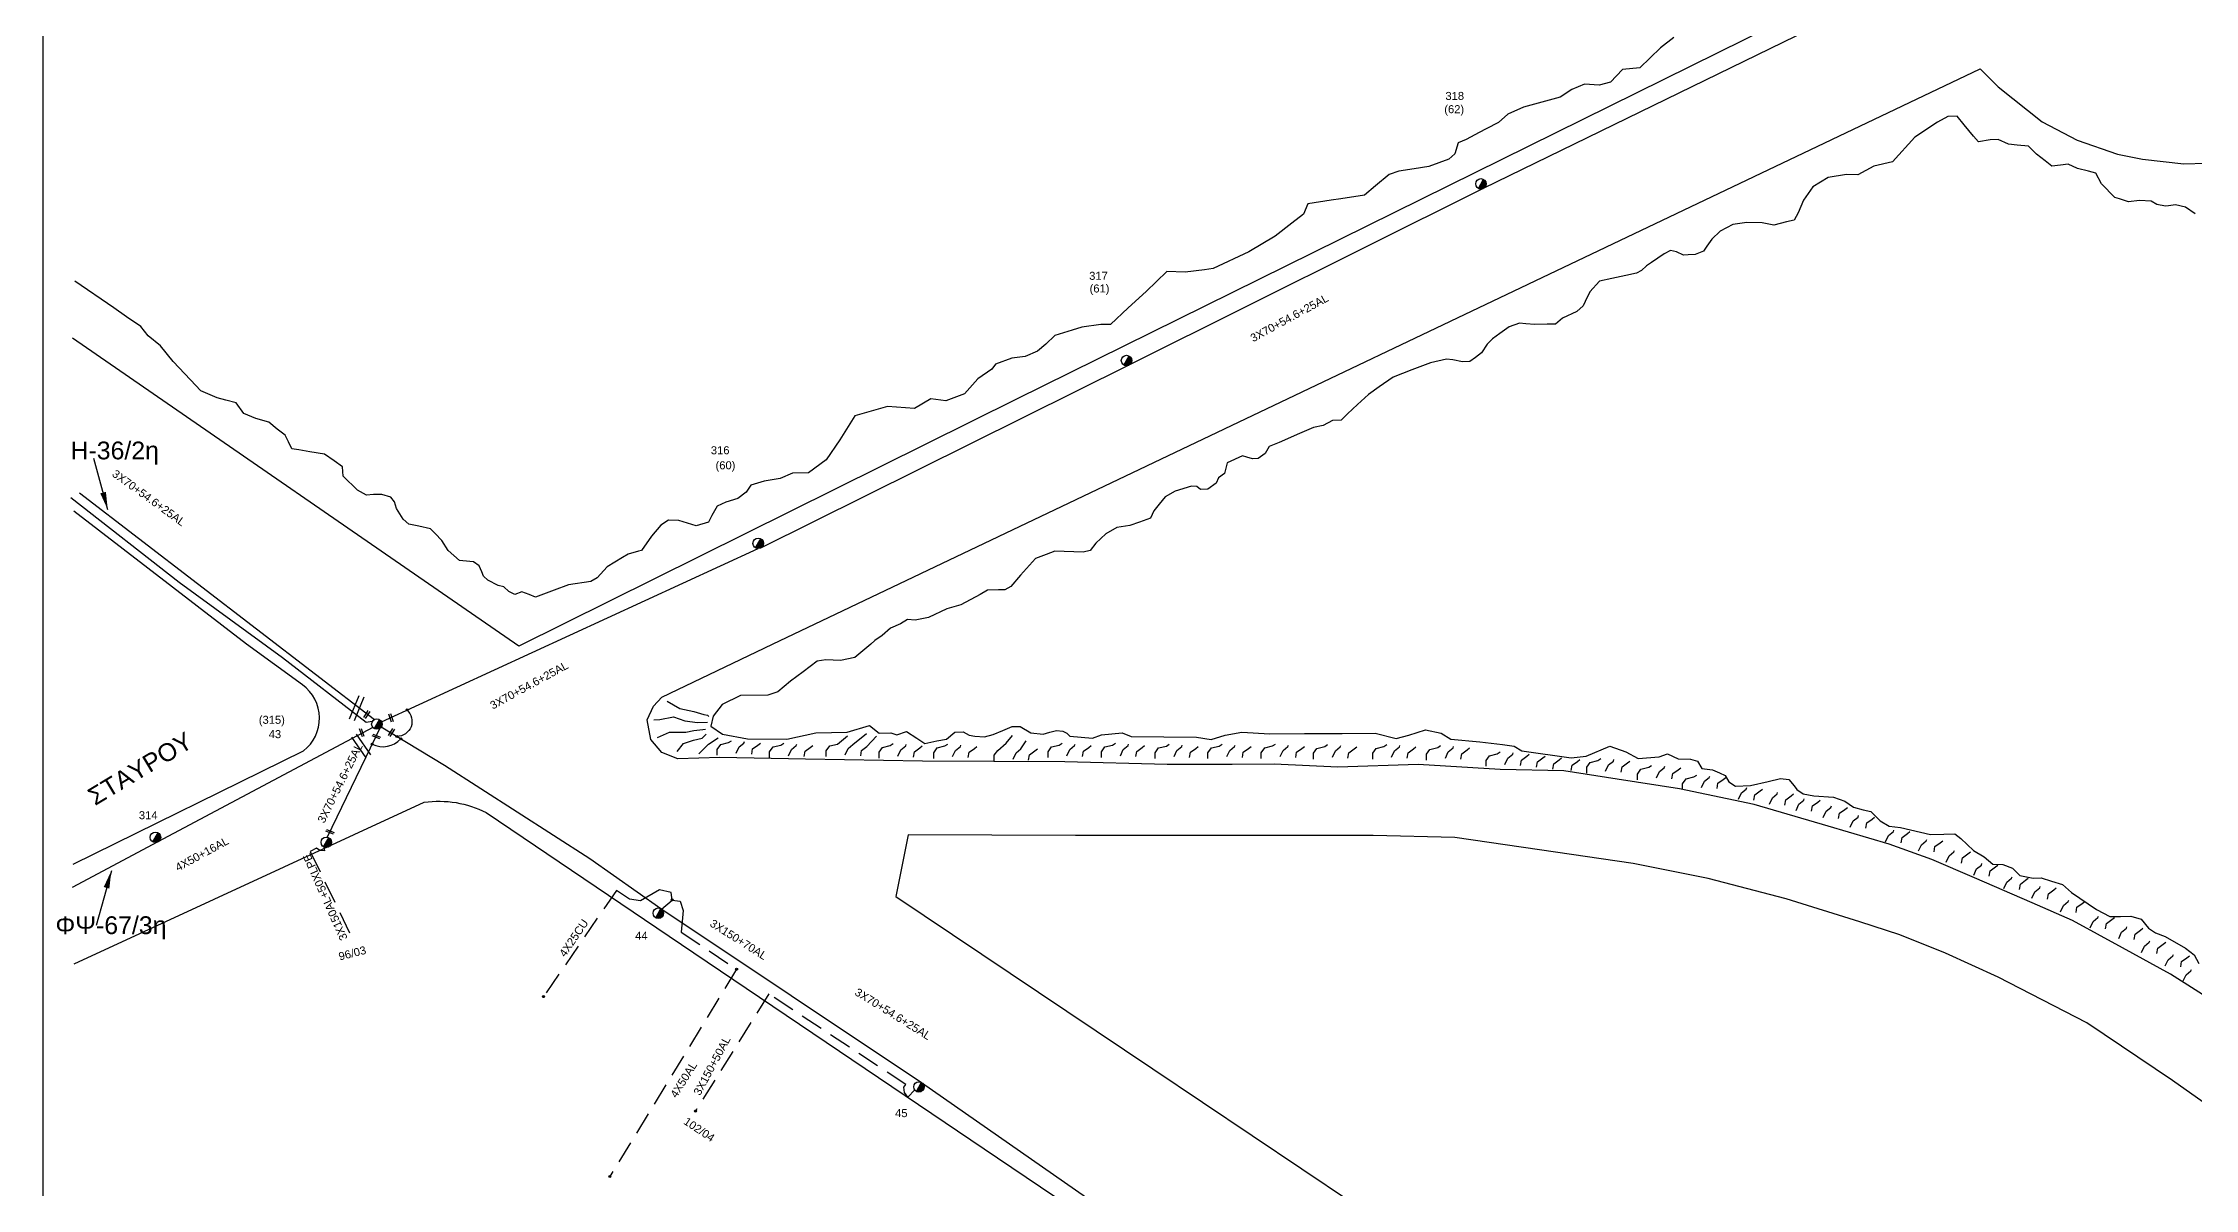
# Model space of a CAD drawing. Header units: millimetres. Extents: x 951 to 2109, y 727 to 2273.
# Drawn here: x 951.1 to 1193.2, y 873.1 to 1001.9 of the extents above; entities that cross this region are included whole.
import ezdxf

# ---------------------------------------------------------------- set-up
doc = ezdxf.new("R2010")
doc.units = ezdxf.units.MM
doc.linetypes.add('DASHED', pattern=[19.05, 12.7, -6.35])
for name, color, linetype in [('Γέφυρες Εναέριου Δικτύου', 7, 'Continuous'), ('Γυμνά εναέρια ΧΤ και ΦΟΠ (3Φ)   4x50+16AL', 7, 'Continuous'), ('Επιγραφές - Σχήματα', 7, 'Continuous'), ('Καλώδια ΧΤ   3x150+50AL', 7, 'DASHED'), ('Καλώδια ΧΤ   3x150+70AL', 7, 'DASHED'), ('Καλώδια ΧΤ   3x150AL+50XLPE', 7, 'DASHED'), ('Καλώδια ΧΤ   4x25CU', 7, 'DASHED'), ('Μηχανική τομή', 7, 'Continuous'), ('Στύλος ΦΜ', 7, 'Continuous'), ('Στύλος ΦΜ @ 1', 7, 'Continuous'), ('Συνδέσεις', 7, 'Continuous'), ('Συνεστραμμένα ΧΤ   3x70+54.6+25 AL', 7, 'SYN_LINE'), ('Τομή', 7, 'Continuous'), ('Υπόβαθρο ΔΕΗ', 7, 'Continuous'), ('Υπόγεια καλώδια Παροχών ΧΤ   4x50AL', 7, 'DASHED')]:
    doc.layers.add(name, color=color, linetype=linetype)
doc.styles.get("Standard").update_dxf_attribs({"font": 'arial.ttf'})
doc.linetypes.add('SYN_LINE', pattern='A,0.5,-0.0001,["/\\/\\/\\/",Standard,S=0.1,R=0,X=0,Y=-0.05],-0.25', length=0.7501)
doc.dimstyles.new('ISO-25', dxfattribs={"dimtxt": 2.5, "dimasz": 2.5, "dimexe": 1.25, "dimexo": 0.625, "dimtad": 1, "dimtxsty": 'Standard', "dimcen": 2.5, "dimadec": 0, "dimazin": 0, "dimtfac": 1, "dimtmove": 0, "dimatfit": 3, "dimfxl": 1, "dimarcsym": 0})

# ---------------------------------------------------------------- blocks, each defined once
blk = doc.blocks.new('ΥΠΑΡΧΩΝ ΤΣΙΜΕΝΤΕΝΙΟΣ ΣΤΥΛΟΣ')
at = {"layer": 'Στύλος ΦΜ'}
blk.add_hatch(color=7, dxfattribs=at).paths.add_polyline_path([(-1.3, -2.3, 0.574793), (2.6, 0, 0.268822), (1.3, 2.3)])
at = {"layer": 'Στύλος ΦΜ', "color": 7}
blk.add_line((-1.3, -2.3), (1.3, 2.3), dxfattribs=at)
blk.add_circle((0, 0), 2.62, dxfattribs=at)
at = {"layer": 'Στύλος ΦΜ', "flags": 4}
for tag, p in [('ΑΡΙΘΜΟΣ', (-4.7, 8.1)), ('ΤΥΠΟΣ', (-4.9, 3))]:
    blk.add_attdef(tag, p, '', height=4, dxfattribs=at)
blk = doc.blocks.new('ΜΗΧΑΝΙΚΗ ΤΟΜΗ')
at = {"layer": 'Μηχανική τομή', "ltscale": 40}
for p, q in [((-1.89, 0.78), (1.89, 0.78)), ((1.89, 0), (-1.89, 0))]:
    blk.add_line(p, q, dxfattribs=at)
blk = doc.blocks.new('ΤΟΜΗ')
at = {"layer": 'Τομή', "ltscale": 40}
for p, q in [((-5.68, 0), (5.68, 0)), ((5.68, -2.33), (-5.68, -2.33))]:
    blk.add_line(p, q, dxfattribs=at)
blk = doc.blocks.new('_ΣΥΝΔΕΣΗ')
at = {"layer": 'Συνδέσεις', "linetype": 'SYN_LINE', "ltscale": 40}
blk.add_hatch(color=256, dxfattribs=at).paths.add_polyline_path([(0.5, 0, 1), (-0.5, 0, 1)])
at = {"layer": 'Συνδέσεις'}
blk.add_circle((0, 0), 0.5, dxfattribs=at)

msp = doc.modelspace()

# ---------------------------------------------------------------- linework, layer by layer
at = {"layer": 'Γέφυρες Εναέριου Δικτύου'}
for points in [[(992.062, 926.925, -0.6783095), (990.926, 923.942, -1.3945553)], [(988.15, 923.09, 0.3413915), (991.348, 923.687, -9.4567194)]]:
    msp.add_lwpolyline(points, format="xyb", dxfattribs=at)
at = {"layer": 'Γυμνά εναέρια ΧΤ και ΦΟΠ (3Φ)   4x50+16AL', "color": 6, "ltscale": 0.2}
for points in [[(988.218, 924.962), (964.039, 912.084)], [(964.039, 912.084), (954.402, 906.951)]]:
    msp.add_lwpolyline(points, dxfattribs=at)
at = {"layer": 'Επιγραφές - Σχήματα'}
msp.add_lwpolyline([(951.117, 1235.249), (1948.962, 1235.249), (1948.962, 730.759), (951.117, 730.759)], close=True, dxfattribs=at)
at = {"layer": 'Καλώδια ΧΤ   3x150+50AL', "color": 5, "ltscale": 0.2}
msp.add_lwpolyline([(1049.155, 884.204), (1048.379, 883.388), (1048.028, 883.934), (1047.928, 884.531), (1048.167, 884.81), (1032.754, 895), (1024.502, 881.832)], dxfattribs=at)
at = {"layer": 'Καλώδια ΧΤ   3x150+70AL', "color": 5, "ltscale": 0.2}
msp.add_lwpolyline([(1020.679, 904.543), (1021.868, 905.554), (1022.776, 905.424), (1023.101, 904.386), (1022.874, 901.953), (1029.131, 897.769)], dxfattribs=at)
at = {"layer": 'Καλώδια ΧΤ   3x150AL+50XLPE', "color": 5, "ltscale": 0.2}
msp.add_lwpolyline([(982.681, 911.536), (982.758, 911.096), (982.264, 911.136), (981.857, 911.396), (981.164, 911.013), (985.747, 901.573)], dxfattribs=at)
at = {"layer": 'Καλώδια ΧΤ   4x25CU', "color": 5, "ltscale": 0.2}
msp.add_lwpolyline([(1021.868, 905.554), (1021.766, 906.404), (1020.455, 906.706), (1018.317, 905.457), (1017.087, 905.638), (1015.615, 906.646), (1007.408, 894.691)], dxfattribs=at)
at = {"layer": 'Συνεστραμμένα ΧΤ   3x70+54.6+25 AL', "color": 5, "ltscale": 20}
for points in [[(1164.428, 1010.599), (1113.104, 985.543)], [(1113.104, 985.543), (1073.244, 965.688)], [(1073.244, 965.688), (1031.815, 945.132)], [(989.194, 925.607), (1031.554, 945.071)], [(989.01, 924.862), (983.069, 912.629)], [(989.158, 925.013), (996.262, 920.71), (1012.616, 910.243), (1020.613, 904.587)], [(1020.613, 904.587), (1049.928, 885.055)]]:
    msp.add_lwpolyline(points, dxfattribs=at)
at = {"layer": 'Συνεστραμμένα ΧΤ   3x70+54.6+25 AL', "color": 1, "ltscale": 20}
msp.add_lwpolyline([(955.208, 951.355), (988.389, 925.859)], dxfattribs=at)
at = {"layer": 'Συνεστραμμένα ΧΤ   3x70+54.6+25 AL', "ltscale": 20}
msp.add_lwpolyline([(988.154, 925.627), (987.473, 925.527), (978.039, 932.777), (966.42, 941.246), (954.226, 950.789)], dxfattribs=at)
at = {"layer": 'Συνεστραμμένα ΧΤ   3x70+54.6+25 AL', "color": 5, "linetype": 'SYN_LINE', "ltscale": 20}
msp.add_lwpolyline([(1049.928, 885.055), (1070.963, 870.405)], dxfattribs=at)
at = {"layer": 'Υπόβαθρο ΔΕΗ'}
for points in [[(1088.943, 1228.893), (1095.003, 1216.407), (1106.101, 1191.785), (1117.567, 1166.859), (1130.363, 1138.846), (1148.316, 1099.373), (1161.425, 1070.05), (1174.057, 1041.865, 0.0434775), (1170.238, 1038.412), (1168.567, 1036.721), (1167.087, 1034.668), (1165.178, 1032.021), (1163.297, 1028.429), (1162.342, 1024.473), (1162.046, 1020.383), (1162.58, 1016.289), (1163.709, 1012.804), (1060.604, 961.872), (1004.641, 934.083), (954.416, 968.718)], [(954.497, 909.602), (980.413, 922.342, 0.499955), (980.298, 929.751), (974.009, 934.317), (954.564, 949.275)]]:
    msp.add_lwpolyline(points, format="xyb", dxfattribs=at)
for points in [[(1134.53, 1002.546), (1133.034, 1001.378), (1130.734, 999.134), (1128.758, 998.944), (1127.427, 997.526), (1126.138, 997.179), (1124.488, 997.28), (1123.084, 996.687), (1121.767, 995.819), (1117.629, 994.7), (1115.876, 993.917), (1114.825, 992.99), (1113.419, 992.258), (1112.639, 991.836), (1111.196, 991.052), (1110.289, 990.681), (1109.901, 989.454), (1109.226, 988.849), (1106.969, 988.021), (1105.336, 987.778), (1103.613, 987.522), (1102.508, 987.115), (1100.981, 985.846), (1099.732, 984.808), (1097.074, 984.404), (1095.997, 984.24), (1093.36, 983.839), (1092.871, 982.675), (1091.566, 981.649), (1089.709, 980.189), (1086.726, 978.438), (1082.712, 976.543), (1081.769, 976.422), (1079.577, 976.139), (1077.503, 976.21), (1075.198, 973.979), (1073.161, 972.13), (1071.18, 970.262), (1070.105, 970.253), (1067.959, 969.979), (1066.877, 969.638), (1064.935, 969.027), (1063.922, 968.035), (1062.972, 967.254), (1061.578, 966.663), (1060.08, 966.495), (1058.243, 965.819), (1057.816, 965.239), (1056.244, 964.146), (1054.741, 962.473), (1052.656, 961.687), (1050.982, 961.892), (1049.137, 960.833), (1046.095, 961.037), (1043.737, 960.355), (1042.439, 959.979), (1040.753, 957.305), (1039.193, 955.061), (1037.196, 953.597), (1035.411, 953.553), (1034.039, 952.95), (1032.244, 952.634), (1030.735, 952.196), (1030.192, 951.412), (1029.272, 950.689), (1027.916, 950.3), (1026.923, 949.858), (1026.325, 948.782), (1025.978, 948.041), (1024.567, 947.634), (1022.629, 948.233), (1021.474, 948.252), (1020.608, 947.713), (1019.55, 946.482), (1018.437, 944.859), (1018.106, 944.77), (1016.917, 944.451), (1016.278, 944.058), (1014.557, 943.002), (1013.428, 941.797), (1012.726, 941.355), (1010.211, 941.01), (1008.605, 940.409), (1006.508, 939.625), (1005.792, 939.895), (1004.978, 940.202), (1004.195, 939.895), (1003.519, 940.233), (1002.951, 940.77), (1002.291, 940.908), (1001.14, 941.522), (1000.671, 941.952), (1000.464, 942.442), (1000.172, 943.133), (999.528, 943.593), (999.128, 943.626), (997.966, 943.713), (996.682, 944.857), (995.971, 945.966), (995.208, 946.764), (994.699, 947.304), (993.37, 947.578), (992.277, 947.804), (991.618, 948.393), (990.866, 949.589), (990.635, 950.341), (990.248, 950.843), (989.235, 951.152), (988.298, 951.142), (987.497, 951.065), (986.493, 951.625), (984.881, 953.229), (984.816, 954.27), (983.848, 954.931), (982.763, 955.673), (981.139, 955.947), (979.885, 956.158), (979.114, 956.288), (978.713, 957.079), (978.344, 957.806), (977.457, 958.512), (976.503, 959.273), (975.051, 959.679), (973.704, 960.268), (972.838, 961.459), (971.683, 961.756), (970.699, 962.008), (968.859, 962.802), (967.694, 964.033), (965.735, 966.102), (964.338, 967.881), (962.955, 968.987), (962.11, 970.041), (960.516, 971.14), (959.082, 972.128), (954.707, 975.144)], [(1196.383, 893.446), (1190.401, 897.224), (1185.005, 900.178), (1179.376, 903.26), (1174.845, 905.226), (1168.37, 908.035), (1163.565, 910.12), (1158.752, 911.835), (1151.898, 913.857), (1143.581, 916.31), (1135.178, 918.054), (1128.175, 919.143), (1122.162, 920.079), (1115.018, 920.234), (1105.791, 920.809), (1096.751, 920.493), (1089.588, 920.823), (1084.878, 920.809), (1077.557, 920.787), (1066.046, 921.106), (1050.051, 921.176), (1036.883, 921.402), (1027.243, 921.567), (1022.526, 921.419), (1020.725, 922.149), (1019.476, 923.593), (1019.066, 925.802), (1019.762, 927.335), (1020.725, 928.368), (1033.175, 934.317), (1168.999, 999.007), (1171.036, 996.975), (1175.976, 993.066), (1179.917, 991.005), (1184.443, 989.404), (1187.25, 988.861), (1191.912, 988.345), (1194.429, 988.413)], [(1193.164, 982.702), (1192.097, 983.471), (1190.979, 983.723), (1190.181, 983.62), (1189.839, 983.576), (1188.869, 983.755), (1188.241, 984.114), (1186.93, 984.215), (1185.685, 984.058), (1184.655, 984.385), (1184.155, 984.544), (1182.634, 986.066), (1181.997, 987.295), (1181.163, 987.521), (1179.949, 987.815), (1178.891, 988.287), (1178.021, 988.188), (1177.038, 988.076), (1176.304, 988.648), (1175.321, 989.414), (1174.441, 990.316), (1173.139, 990.441), (1172.17, 990.534), (1171.036, 991.068), (1170.111, 991.037), (1168.825, 990.786), (1168.26, 991.429), (1167.195, 992.731), (1166.419, 993.679), (1165.351, 993.664), (1164.196, 993.02), (1161.641, 991.31), (1159.154, 988.539), (1157.025, 988.063), (1155.232, 987.083), (1153.971, 987.111), (1151.911, 986.793), (1150.171, 985.738), (1149.115, 984.233), (1148.509, 982.826), (1148.063, 982.005), (1147.208, 981.791), (1145.786, 981.436), (1144.487, 981.694), (1142.737, 981.733), (1141.163, 981.519), (1139.744, 980.761), (1138.831, 979.868), (1138.258, 979.055), (1137.867, 978.499), (1136.942, 978.138), (1136.157, 978.089), (1135.615, 978.056), (1134.852, 978.427), (1134.176, 978.584), (1133.437, 978.219), (1132.021, 977.245), (1131.455, 976.858), (1130.896, 976.352), (1130.343, 976.052), (1129.136, 975.786), (1127.582, 975.442), (1126.164, 975.129), (1125.08, 973.953), (1124.563, 972.853), (1124.336, 972.372), (1123.619, 971.74), (1122.008, 970.988), (1121.225, 970.311), (1120.298, 970.289), (1118.915, 970.256), (1117.907, 970.356), (1117.164, 970.429), (1116.017, 969.995), (1114.988, 969.25), (1114.158, 968.648), (1113.559, 968.063), (1112.904, 967.088), (1112.229, 966.571), (1111.61, 966.098), (1110.758, 966.055), (1109.685, 966.306), (1108.957, 966.373), (1107.155, 965.961), (1105.067, 965.159), (1102.986, 964.361), (1101.391, 963.239), (1100.184, 962.39), (1098.972, 961.259), (1097.855, 960.217), (1097.111, 959.522), (1096.149, 959.469), (1095.096, 958.922), (1094, 958.69), (1092.42, 957.995), (1090.143, 957.004), (1089.043, 956.53), (1088.559, 955.745), (1087.773, 955.208), (1087.145, 955.169), (1086.503, 955.365), (1086.014, 955.515), (1084.291, 954.724), (1084.013, 953.504), (1083.336, 953.009), (1083.056, 952.431), (1082.115, 951.755), (1081.289, 951.705), (1080.893, 952.068), (1080.282, 952.085), (1078.459, 951.538), (1077.314, 950.893), (1076.648, 950.06), (1076.065, 949.332), (1075.669, 948.479), (1074.44, 948.042), (1073.352, 947.654), (1071.879, 947.438), (1070.673, 946.741), (1069.53, 945.691), (1068.903, 944.866), (1068.104, 944.685), (1064.922, 944.79), (1063.948, 944.412), (1062.763, 943.952), (1062.058, 943.221), (1061.061, 942.072), (1059.963, 940.807), (1059.291, 940.447), (1058.592, 940.427), (1057.335, 940.39), (1056.534, 939.892), (1054.358, 938.752), (1052.763, 938.282), (1050.697, 937.321), (1049.206, 937.018), (1048.339, 937.109), (1047.573, 936.595), (1046.418, 936.107), (1045.516, 935.287), (1044.656, 934.731), (1044.234, 934.317), (1042.406, 932.823), (1040.799, 932.491), (1039.148, 932.547), (1038.195, 932.403), (1036.618, 931.224), (1035.184, 930.152), (1033.748, 928.976), (1032.648, 928.588), (1029.564, 928.543), (1027.485, 927.538), (1026.48, 926.243), (1026.211, 925.104), (1027.53, 924.211), (1030.346, 923.675), (1034.771, 923.652), (1038.056, 924.345), (1041.543, 924.412), (1044.056, 925.192), (1045.168, 924.322), (1046.489, 924.344), (1047.161, 924.124), (1048.218, 924.498), (1049.397, 923.75), (1050.307, 923.172), (1051.63, 923.44), (1052.718, 923.66), (1053.689, 924.441), (1054.592, 924.474), (1055.286, 924.078), (1055.936, 923.979), (1057.004, 923.913), (1057.984, 924.177), (1059.062, 924.62), (1060.126, 925.057), (1061.034, 925.082), (1062.223, 924.345), (1063.589, 924.213), (1064.349, 924.422), (1064.824, 924.553), (1065.095, 924.627), (1065.824, 924.543), (1066.254, 924.334), (1066.617, 923.982), (1069.171, 923.749), (1070.158, 924.136), (1072.501, 924.347), (1073.487, 923.925), (1080.845, 923.871), (1082.519, 923.59), (1084.069, 924.083), (1085.954, 924.417), (1089.096, 924.242), (1093.006, 924.264), (1097.25, 924.288), (1100.937, 924.309), (1103.313, 923.731), (1104.729, 924.085), (1106.617, 924.706), (1108.372, 924.329), (1109.463, 923.646), (1112.726, 923.352), (1115.252, 923.037), (1116.583, 922.871), (1117.451, 922.327), (1123.004, 921.55), (1124.67, 921.75), (1127.358, 922.86), (1129.158, 922.216), (1130.535, 921.461), (1132.884, 921.653), (1133.815, 921.981), (1135.013, 921.44), (1136.414, 921.403), (1137.201, 921.158), (1137.68, 920.359), (1138.872, 920.212), (1139.659, 919.856), (1140.312, 919.568), (1140.743, 918.846), (1141.494, 918.36), (1143.175, 918.416), (1145.149, 918.888), (1146.525, 919.235), (1147.484, 919.096), (1148.081, 918.388), (1148.387, 917.971), (1149.096, 917.499), (1150.302, 917.272), (1152.511, 917.133), (1153.762, 916.661), (1154.735, 915.994), (1155.833, 915.716), (1156.683, 915.501), (1157.751, 914.466), (1158.779, 913.869), (1160.045, 913.719), (1163.404, 912.942), (1164.911, 912.975), (1166.14, 913.001), (1166.827, 912.474), (1168.243, 911.136), (1169.46, 910.402), (1170.435, 909.579), (1171.533, 909.565), (1172.632, 909.126), (1173.455, 908.316), (1174.952, 908.028), (1175.872, 908.042), (1177.023, 907.692), (1178.249, 907.32), (1179.275, 906.403), (1182.062, 904.509), (1183.572, 903.7), (1184.794, 903.714), (1185.934, 903.726), (1187.11, 903.406), (1187.947, 902.377), (1188.716, 901.869), (1189.815, 901.472), (1192.1, 900.16), (1193.061, 899.391), (1193.583, 898.404)], [(1021.332, 927.925), (1022.73, 927.109), (1024.322, 926.76), (1025.449, 926.411), (1025.837, 926.333), (1025.992, 926.178)], [(1019.818, 925.829), (1020.478, 925.867), (1022.031, 926.139), (1023.313, 925.712), (1024.711, 925.518), (1025.837, 925.557)], [(1020.245, 923.849), (1021.565, 924.431), (1023.429, 924.431), (1024.322, 924.625), (1025.332, 924.742), (1025.643, 924.781)], [(1022.458, 922.258), (1023.157, 923.15), (1024.284, 923.539), (1025.254, 923.771), (1025.72, 924.198)], [(1024.887, 922.005), (1025.976, 923.093), (1027.065, 923.801)], [(1026.956, 921.842), (1026.956, 922.495), (1027.337, 923.039), (1028.208, 923.256), (1028.535, 923.474)], [(1029.079, 922.059), (1029.406, 922.767), (1029.951, 923.202), (1030.005, 923.365)], [(1030.822, 921.95), (1030.931, 922.549), (1031.53, 922.984), (1031.802, 923.202)], [(1032.844, 921.569), (1032.844, 922.222), (1033.226, 922.767), (1034.097, 922.984), (1034.424, 923.202)], [(1034.968, 921.787), (1035.295, 922.495), (1035.839, 922.93), (1035.894, 923.093)], [(1036.71, 921.678), (1036.819, 922.277), (1037.418, 922.712), (1037.691, 922.93)], [(1039.215, 921.678), (1039.215, 922.331), (1039.596, 922.876), (1040.468, 923.093), (1041.603, 924.018)], [(1041.339, 921.896), (1041.665, 922.603), (1042.21, 923.039), (1043.727, 924.29)], [(1043.081, 921.787), (1043.19, 922.386), (1043.789, 922.821), (1044.87, 923.964)], [(1045.15, 921.515), (1045.15, 922.168), (1045.531, 922.712), (1046.403, 922.93), (1046.729, 923.148)], [(1047.274, 921.733), (1047.601, 922.44), (1048.145, 922.876), (1048.2, 923.039)], [(1049.016, 921.624), (1049.125, 922.222), (1049.724, 922.658), (1049.996, 922.876)], [(1051.303, 921.461), (1051.303, 922.114), (1051.684, 922.658), (1052.556, 922.876), (1052.882, 923.093)], [(1053.427, 921.678), (1053.753, 922.386), (1054.298, 922.821), (1054.352, 922.984)], [(1055.169, 921.569), (1055.278, 922.168), (1055.877, 922.603), (1056.149, 922.821)], [(1058.109, 921.188), (1058.109, 921.842), (1058.491, 922.386), (1059.463, 923.202), (1060.171, 924.073)], [(1060.233, 921.406), (1060.56, 922.114), (1061.104, 922.549), (1061.695, 923.474)], [(1061.975, 921.297), (1062.084, 921.896), (1062.683, 922.331), (1062.956, 922.549)], [(1064.153, 921.569), (1064.153, 922.222), (1064.535, 922.767), (1065.406, 922.984), (1065.733, 923.202)], [(1066.277, 921.787), (1066.604, 922.495), (1067.148, 922.93), (1067.203, 923.093)], [(1068.019, 921.678), (1068.128, 922.277), (1068.727, 922.712), (1069, 922.93)], [(1070.164, 921.568), (1070.164, 922.221), (1070.545, 922.765), (1071.416, 922.983), (1071.743, 923.201)], [(1072.288, 921.786), (1072.614, 922.493), (1073.159, 922.928), (1073.213, 923.092)], [(1074.03, 921.677), (1074.139, 922.275), (1074.738, 922.711), (1075.01, 922.928)], [(1076.208, 921.459), (1076.208, 922.112), (1076.589, 922.656), (1077.46, 922.874), (1077.787, 923.092)], [(1078.332, 921.677), (1078.658, 922.384), (1079.203, 922.82), (1079.257, 922.983)], [(1080.074, 921.568), (1080.183, 922.167), (1080.782, 922.602), (1081.054, 922.82)], [(1082.143, 921.459), (1082.143, 922.112), (1082.524, 922.656), (1083.395, 922.874), (1083.722, 923.092)], [(1084.267, 921.677), (1084.593, 922.384), (1085.138, 922.82), (1085.192, 922.983)], [(1086.009, 921.568), (1086.118, 922.167), (1086.717, 922.602), (1086.989, 922.82)], [(1088.142, 921.46), (1088.142, 922.113), (1088.523, 922.658), (1089.394, 922.875), (1089.721, 923.093)], [(1090.265, 921.678), (1090.592, 922.386), (1091.136, 922.821), (1091.191, 922.984)], [(1092.008, 921.569), (1092.116, 922.168), (1092.715, 922.603), (1092.988, 922.821)], [(1094.022, 921.406), (1094.022, 922.059), (1094.403, 922.603), (1095.275, 922.821), (1095.601, 923.039)], [(1096.146, 921.624), (1096.473, 922.331), (1097.017, 922.766), (1097.071, 922.93)], [(1097.888, 921.515), (1097.997, 922.113), (1098.596, 922.549), (1098.868, 922.766)], [(1100.675, 921.406), (1100.675, 922.059), (1101.056, 922.603), (1101.928, 922.821), (1102.254, 923.039)], [(1102.799, 921.624), (1103.126, 922.331), (1103.67, 922.767), (1103.725, 922.93)], [(1104.541, 921.515), (1104.65, 922.114), (1105.249, 922.549), (1105.521, 922.767)], [(1106.726, 921.297), (1106.726, 921.95), (1107.108, 922.494), (1107.979, 922.712), (1108.306, 922.93)], [(1108.85, 921.515), (1109.177, 922.222), (1109.721, 922.658), (1109.776, 922.821)], [(1110.592, 921.406), (1110.701, 922.005), (1111.3, 922.44), (1111.573, 922.658)], [(1113.424, 920.59), (1113.424, 921.243), (1113.805, 921.787), (1114.676, 922.005), (1115.003, 922.222)], [(1115.547, 920.807), (1115.874, 921.515), (1116.419, 921.95), (1116.473, 922.114)], [(1117.29, 920.699), (1117.399, 921.297), (1117.998, 921.733), (1118.27, 921.95)], [(1119.086, 920.492), (1119.195, 921.091), (1119.794, 921.526), (1120.066, 921.744)], [(1120.937, 920.274), (1121.046, 920.873), (1121.645, 921.308), (1121.917, 921.526)], [(1123.006, 920.111), (1123.115, 920.71), (1123.714, 921.145), (1123.986, 921.363)], [(1124.75, 919.828), (1124.75, 920.481), (1125.131, 921.025), (1126.002, 921.243), (1126.329, 921.46)], [(1126.873, 920.046), (1127.2, 920.753), (1127.744, 921.188), (1127.799, 921.352)], [(1128.616, 919.937), (1128.724, 920.535), (1129.323, 920.971), (1129.596, 921.188)], [(1130.467, 919.066), (1130.467, 919.719), (1130.848, 920.263), (1131.719, 920.481), (1132.046, 920.699)], [(1132.59, 919.284), (1132.917, 919.991), (1133.462, 920.426), (1133.516, 920.59)], [(1134.333, 919.175), (1134.442, 919.773), (1135.041, 920.209), (1135.313, 920.426)], [(1135.531, 917.978), (1135.531, 918.631), (1135.912, 919.175), (1136.783, 919.392), (1137.11, 919.61)], [(1137.654, 918.195), (1137.981, 918.903), (1138.525, 919.338), (1138.58, 919.501)], [(1139.397, 918.086), (1139.506, 918.685), (1140.105, 919.12), (1140.377, 919.338)], [(1141.808, 916.893), (1142.135, 917.6), (1142.679, 918.036), (1142.734, 918.199)], [(1143.55, 916.784), (1143.659, 917.383), (1144.258, 917.818), (1144.531, 918.036)], [(1145.293, 916.349), (1145.62, 917.056), (1146.164, 917.492), (1146.219, 917.655)], [(1147.035, 916.24), (1147.144, 916.838), (1147.743, 917.274), (1148.015, 917.492)], [(1148.288, 915.641), (1148.614, 916.349), (1149.159, 916.784), (1149.213, 916.947)], [(1150.03, 915.532), (1150.139, 916.131), (1150.738, 916.566), (1151.01, 916.784)], [(1151.337, 914.825), (1151.664, 915.532), (1152.208, 915.968), (1152.263, 916.131)], [(1153.079, 914.716), (1153.188, 915.315), (1153.787, 915.75), (1154.059, 915.968)], [(1154.386, 913.736), (1154.713, 914.444), (1155.257, 914.879), (1155.312, 915.043)], [(1048.416, 912.902), (1047.035, 905.956), (1075.957, 886.565), (1109.476, 864.091), (1138.998, 844.299), (1172.077, 822.12), (1204.511, 800.375)], [(1195.987, 881.491), (1190.62, 885.25), (1181.009, 891.749), (1171.036, 896.888), (1165.092, 899.579), (1159.966, 901.63), (1155.475, 903.097), (1147.167, 905.682), (1138.409, 907.989), (1129.985, 909.672), (1119.422, 911.202), (1109.917, 912.578), (1100.734, 912.812), (1090.143, 912.812), (1078.373, 912.812), (1067.241, 912.812), (1048.416, 912.902)], [(1156.129, 913.628), (1156.237, 914.226), (1156.836, 914.662), (1157.109, 914.879)], [(1158.361, 912.104), (1158.688, 912.811), (1159.232, 913.247), (1159.287, 913.41)], [(1160.103, 911.995), (1160.212, 912.594), (1160.811, 913.029), (1161.084, 913.247)], [(1162.064, 911.07), (1162.39, 911.777), (1162.935, 912.213), (1162.989, 912.376)], [(1163.806, 910.961), (1163.915, 911.56), (1164.514, 911.995), (1164.786, 912.213)], [(1165.167, 909.818), (1165.494, 910.526), (1166.038, 910.961), (1166.093, 911.124)], [(1166.91, 909.709), (1167.019, 910.308), (1167.618, 910.743), (1167.89, 910.961)], [(1168.271, 908.349), (1168.598, 909.056), (1169.142, 909.492), (1169.197, 909.655)], [(1170.013, 908.24), (1170.122, 908.838), (1170.721, 909.274), (1170.993, 909.492)], [(1171.663, 906.86), (1171.99, 907.568), (1172.534, 908.003), (1172.589, 908.167)], [(1173.405, 906.752), (1173.514, 907.35), (1174.113, 907.786), (1174.386, 908.003)], [(1174.821, 905.772), (1175.148, 906.48), (1175.692, 906.915), (1175.747, 907.078)], [(1176.564, 905.663), (1176.673, 906.262), (1177.271, 906.697), (1177.544, 906.915)], [(1178.034, 904.248), (1178.36, 904.956), (1178.905, 905.391), (1178.959, 905.554)], [(1179.776, 904.139), (1179.885, 904.738), (1180.484, 905.173), (1180.756, 905.391)], [(1181.366, 902.442), (1181.693, 903.149), (1182.238, 903.585), (1182.292, 903.748)], [(1183.109, 902.333), (1183.218, 902.932), (1183.817, 903.367), (1184.089, 903.585)], [(1184.579, 901.245), (1184.906, 901.952), (1185.45, 902.387), (1185.505, 902.551)], [(1186.321, 901.136), (1186.43, 901.734), (1187.029, 902.17), (1187.302, 902.387)], [(1187.138, 899.666), (1187.465, 900.374), (1188.009, 900.809), (1188.064, 900.972)], [(1188.881, 899.557), (1188.99, 900.156), (1189.589, 900.591), (1189.861, 900.809)], [(1189.806, 898.143), (1190.133, 898.85), (1190.678, 899.285), (1190.732, 899.449)], [(1191.549, 898.034), (1191.658, 898.632), (1192.257, 899.068), (1192.529, 899.285)], [(1191.821, 896.455), (1192.148, 897.163), (1192.692, 897.598), (1192.747, 897.762)]]:
    msp.add_lwpolyline(points, dxfattribs=at)
at = {"layer": 'Υπόβαθρο ΔΕΗ', "ltscale": 0.2}
msp.add_lwpolyline([(954.603, 898.383), (993.997, 916.546, -0.1553593), (1000.961, 915.39), (1024.301, 899.638), (1058.487, 876.566), (1090.705, 854.822), (1108.897, 842.896, -0.6707166), (1107.707, 836.745), (1069.554, 828.249), (1047.434, 823.744), (1004.444, 814.441), (982.39, 809.668), (953.817, 804.086)], format="xyb", dxfattribs=at)
at = {"layer": 'Υπόγεια καλώδια Παροχών ΧΤ   4x50AL', "color": 5, "ltscale": 0.2}
msp.add_lwpolyline([(1029.131, 897.769), (1014.867, 874.471)], dxfattribs=at)

# ---------------------------------------------------------------- block references
at = {"layer": 'Μηχανική τομή', "xscale": 0.25, "yscale": 0.25, "zscale": 0.25}
for p, rotation in [((986.869, 924.349), 290.2220599818157), ((987.446, 926.468), 237.8075248887544), ((990.216, 924.458), 237.8075248887544), ((990.162, 926.004), 290.2220599818157), ((988.565, 923.863), 339.201997315974), ((983.356, 913.147), 339.201997315974)]:
    msp.add_blockref('ΜΗΧΑΝΙΚΗ ΤΟΜΗ', p, dxfattribs=dict(at, rotation=rotation))
at = {"layer": 'Στύλος ΦΜ @ 1', "ltscale": 40}
ref = msp.add_blockref('ΥΠΑΡΧΩΝ ΤΣΙΜΕΝΤΕΝΙΟΣ ΣΤΥΛΟΣ', (1112.846, 986.072), dxfattribs=dict(at, xscale=0.2249999999999091, yscale=0.2249999999999091, zscale=0.2249999999999091))
ref.add_attrib('ΤΥΠΟΣ', '318', (1108.851, 995.515), dxfattribs={"layer": 'Στύλος ΦΜ', "height": 0.9, "flags": 4})
ref.add_attrib('ΑΡΙΘΜΟΣ', '(62)', (1108.723, 994.023), dxfattribs={"layer": 'Στύλος ΦΜ', "height": 0.9, "flags": 4})
ref = msp.add_blockref('ΥΠΑΡΧΩΝ ΤΣΙΜΕΝΤΕΝΙΟΣ ΣΤΥΛΟΣ', (1072.981, 966.215), dxfattribs=dict(at, xscale=0.2249999999999091, yscale=0.2249999999999091, zscale=0.2249999999999091))
ref.add_attrib('ΤΥΠΟΣ', '317', (1068.779, 975.289), dxfattribs={"layer": 'Στύλος ΦΜ', "height": 0.9, "flags": 4})
ref.add_attrib('ΑΡΙΘΜΟΣ', '(61)', (1068.828, 973.864), dxfattribs={"layer": 'Στύλος ΦΜ', "height": 0.9, "flags": 4})
ref = msp.add_blockref('ΥΠΑΡΧΩΝ ΤΣΙΜΕΝΤΕΝΙΟΣ ΣΤΥΛΟΣ', (1031.554, 945.66), dxfattribs=dict(at, xscale=0.2249999999999091, yscale=0.2249999999999091, zscale=0.2249999999999091))
ref.add_attrib('ΤΥΠΟΣ', '316', (1026.229, 955.675), dxfattribs={"layer": 'Στύλος ΦΜ', "height": 0.9, "flags": 4})
ref.add_attrib('ΑΡΙΘΜΟΣ', '(60)', (1026.755, 953.987), dxfattribs={"layer": 'Στύλος ΦΜ', "height": 0.9, "flags": 4})
ref = msp.add_blockref('ΥΠΑΡΧΩΝ ΤΣΙΜΕΝΤΕΝΙΟΣ ΣΤΥΛΟΣ', (988.669, 925.341), dxfattribs=dict(at, xscale=0.2249999999999091, yscale=0.2249999999999091, zscale=0.2249999999999091))
ref.add_attrib('ΤΥΠΟΣ', '(315)', (975.384, 925.372), dxfattribs={"layer": 'Στύλος ΦΜ', "height": 0.9, "flags": 4})
ref.add_attrib('ΑΡΙΘΜΟΣ', '43', (976.5, 923.76), dxfattribs={"layer": 'Στύλος ΦΜ', "height": 0.9, "flags": 4})
ref = msp.add_blockref('ΥΠΑΡΧΩΝ ΤΣΙΜΕΝΤΕΝΙΟΣ ΣΤΥΛΟΣ', (963.763, 912.604), dxfattribs=dict(at, xscale=0.2249999999999091, yscale=0.2249999999999091, zscale=0.2249999999999091))
ref.add_attrib('ΤΥΠΟΣ', '314', (961.895, 914.643), dxfattribs={"layer": 'Στύλος ΦΜ', "height": 0.9, "flags": 4})
at = {"layer": 'Στύλος ΦΜ @ 1', "ltscale": 40, "xscale": 0.2249999999999091, "yscale": 0.2249999999999091, "zscale": 0.2249999999999091}
msp.add_blockref('ΥΠΑΡΧΩΝ ΤΣΙΜΕΝΤΕΝΙΟΣ ΣΤΥΛΟΣ', (982.971, 912.048), dxfattribs=at)
at = {"layer": 'Στύλος ΦΜ @ 1', "ltscale": 40}
ref = msp.add_blockref('ΥΠΑΡΧΩΝ ΤΣΙΜΕΝΤΕΝΙΟΣ ΣΤΥΛΟΣ', (1020.32, 904.076), dxfattribs=dict(at, xscale=0.2249999999999091, yscale=0.2249999999999091, zscale=0.2249999999999091))
ref.add_attrib('ΤΥΠΟΣ', '44', (1017.714, 901.09), dxfattribs={"layer": 'Στύλος ΦΜ', "height": 0.9, "flags": 4})
ref = msp.add_blockref('ΥΠΑΡΧΩΝ ΤΣΙΜΕΝΤΕΝΙΟΣ ΣΤΥΛΟΣ', (1049.636, 884.544), dxfattribs=dict(at, xscale=0.2249999999999091, yscale=0.2249999999999091, zscale=0.2249999999999091))
ref.add_attrib('ΤΥΠΟΣ', '45', (1046.952, 881.148), dxfattribs={"layer": 'Στύλος ΦΜ', "height": 0.9, "flags": 4})
at = {"layer": 'Συνδέσεις', "xscale": 0.2249999999999091, "yscale": 0.2249999999999091, "zscale": 0.2249999999999091}
for p in [(992.062, 926.928), (988.15, 923.092), (990.927, 923.945), (991.349, 923.689), (1021.892, 905.586), (1029.132, 897.772), (1007.408, 894.694), (1024.502, 881.835), (1014.868, 874.474)]:
    msp.add_blockref('_ΣΥΝΔΕΣΗ', p, dxfattribs=at)
at = {"layer": 'Τομή', "xscale": 0.25, "yscale": 0.25, "zscale": 0.25}
for p, rotation in [((986.13, 927.254), 67.68736418980129), ((986.662, 922.718), 124.8380917182732)]:
    msp.add_blockref('ΤΟΜΗ', p, dxfattribs=dict(at, rotation=rotation))

# ---------------------------------------------------------------- texts
at = {"layer": 'Γυμνά εναέρια ΧΤ και ΦΟΠ (3Φ)   4x50+16AL', "color": 7, "insert": (965.877, 909.546), "char_height": 0.9, "width": 84.18588, "attachment_point": 1, "rotation": 28.64138}
msp.add_mtext('4X50+16AL', dxfattribs=at)
at = {"layer": 'Επιγραφές - Σχήματα', "color": 7, "char_height": 2, "width": 84.18588, "attachment_point": 1}
for s, insert in [('Η-36/2η', (954.212, 957.104)), ('ΦΨ-67/3η', (952.514, 903.727))]:
    msp.add_mtext(s, dxfattribs=dict(at, insert=insert))
at = {"layer": 'Επιγραφές - Σχήματα', "color": 7, "insert": (955.927, 917.828), "char_height": 2, "width": 84.18588, "attachment_point": 1, "rotation": 31.05964}
msp.add_mtext('ΣΤΑΥΡΟΥ', dxfattribs=at)
at = {"layer": 'Επιγραφές - Σχήματα', "char_height": 0.9, "attachment_point": 1}
for s, insert, rotation in [('96/03', (984.266, 899.624), 14.35985), ('102/04', (1023.577, 881.197), 326.24083)]:
    msp.add_mtext_dynamic_manual_height_columns(s, width=11.38328, gutter_width=12.5, heights=[0], dxfattribs=dict(at, insert=insert, rotation=rotation))
at = {"layer": 'Καλώδια ΧΤ   3x150+50AL', "color": 7, "insert": (1024.221, 883.93), "char_height": 0.9, "width": 84.18588, "attachment_point": 1, "rotation": 61.59439}
msp.add_mtext('3X150+50AL', dxfattribs=at)
at = {"layer": 'Καλώδια ΧΤ   3x150+70AL', "color": 7, "insert": (1026.507, 903.45), "char_height": 0.9, "width": 84.18588, "attachment_point": 1, "rotation": 327.59265}
msp.add_mtext('3X150+70AL', dxfattribs=at)
at = {"layer": 'Καλώδια ΧΤ   3x150AL+50XLPE', "color": 7, "insert": (982.857, 905.892), "char_height": 0.9, "width": 13.92422, "attachment_point": 5, "rotation": 113.92343}
msp.add_mtext('3X150AL+50XLPE', dxfattribs=at)
at = {"layer": 'Καλώδια ΧΤ   4x25CU', "color": 7, "insert": (1009.099, 899.575), "char_height": 0.9, "width": 84.18588, "attachment_point": 1, "rotation": 55.85016}
msp.add_mtext('4X25CU', dxfattribs=at)
at = {"layer": 'Συνεστραμμένα ΧΤ   3x70+54.6+25 AL', "color": 7, "char_height": 0.9, "width": 84.18588, "attachment_point": 1}
for insert, rotation in [((1086.791, 969.046), 28.72166), ((959.321, 954.015), 324.06714), ((1001.275, 927.747), 28.72166), ((981.939, 914.525), 63.55975), ((1042.798, 895.72), 328.09717)]:
    msp.add_mtext('3X70+54.6+25AL', dxfattribs=dict(at, insert=insert, rotation=rotation))
at = {"layer": 'Υπόγεια καλώδια Παροχών ΧΤ   4x50AL', "color": 7, "insert": (1021.597, 883.715), "char_height": 0.9, "width": 84.18588, "attachment_point": 1, "rotation": 57.92218}
msp.add_mtext('4X50AL', dxfattribs=at)

# ---------------------------------------------------------------- leaders
at = {"layer": 'Επιγραφές - Σχήματα', "ltscale": 40}
for points in [[(958.401, 949.435), (956.822, 955.2)], [(958.799, 908.855), (957.076, 902.703)]]:
    msp.add_leader(points, dimstyle='ISO-25', override={"dimasz": 2, "dimtad": 0}, dxfattribs=at)

doc.saveas('drawing.dxf')
